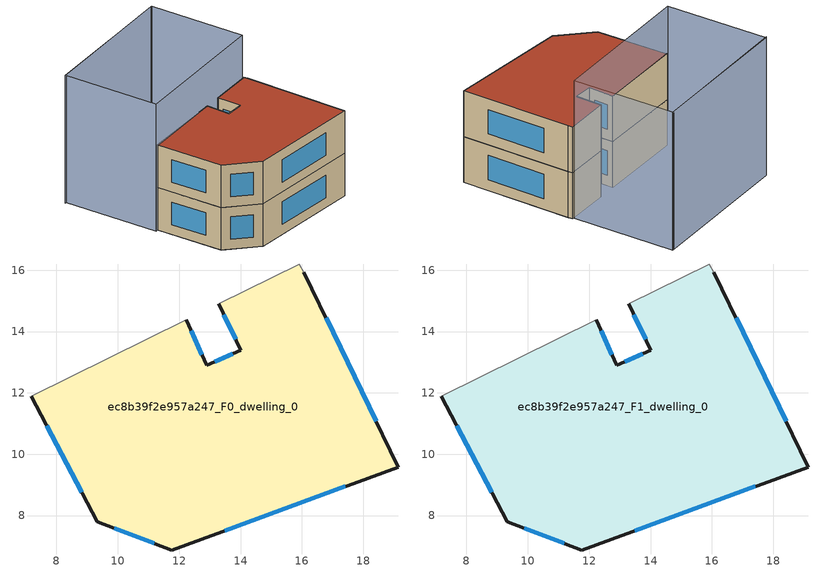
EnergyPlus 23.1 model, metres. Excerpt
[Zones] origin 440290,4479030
ec8b39f2e957a247_F0_dwelling_0
 floor ground (EU_floor_Construction): 19.15,9.58 16.07,15.93 15.92,16.2 13.29,14.9 14,13.39 12.9,12.91 12.23,14.38 7.17,11.89 9.32,7.8 11.76,6.88 z0
 wall outside (EU_wall_Construction): 16.07,15.93 19.15,9.58 11.76,6.88 9.32,7.8 7.17,11.89 / 12.23,14.38 12.9,12.91 14,13.39 13.29,14.9 z0:3
 wall adiabatic (EU_wall_Construction): 13.29,14.9 15.92,16.2 16.07,15.93 / 7.17,11.89 12.23,14.38 z0:3
 window (EU_Window_Construction): 16.79,14.45 18.42,11.07 / 17.41,8.95 13.49,7.51 / 11.19,7.09 9.89,7.58 / 8.82,8.75 7.68,10.93 / 12.39,14.03 12.74,13.25 / 13.16,13.02 13.74,13.27 / 13.84,13.74 13.46,14.55 z0.7:2.3
ec8b39f2e957a247_F1_dwelling_0
 floor to ec8b39f2e957a247_F0_dwelling_0 (EU_floor_Construction): 19.15,9.58 16.07,15.93 15.92,16.2 13.29,14.9 14,13.39 12.9,12.91 12.23,14.38 7.17,11.89 9.32,7.8 11.75,6.88 z3
 wall outside (EU_wall_Construction): 16.07,15.93 19.15,9.58 11.76,6.88 9.32,7.8 7.17,11.89 / 12.23,14.38 12.9,12.91 14,13.39 13.29,14.9 z3:6
 wall adiabatic (EU_wall_Construction): 13.29,14.9 15.92,16.2 16.07,15.93 / 7.17,11.89 12.23,14.38 z3:6
 window (EU_Window_Construction): 16.79,14.45 18.42,11.07 / 17.41,8.95 13.49,7.51 / 11.19,7.09 9.89,7.58 / 8.82,8.75 7.68,10.93 / 12.39,14.03 12.74,13.25 / 13.16,13.02 13.74,13.27 / 13.84,13.74 13.46,14.55 z3.7:5.3
 roof outside (EU_roof_Construction): 16.07,15.93 19.15,9.58 11.76,6.88 9.32,7.8 7.17,11.89 12.23,14.38 12.9,12.91 14,13.39 13.29,14.9 15.92,16.2 z6
shading: 12.75,22.01 4.01,17.49 / 4.07,17.57 12.83,22.05 / 12.83,22.05 15.81,16.21 / 15.81,16.21 7.06,11.73 / 7.06,11.73 4.07,17.57 z0:9
[Building]
EU S2 Campaign: North Axis=0; Terrain=City; Solar Distribution=FullExterior
[Site:Location]
Madrid: Latitude=40.5; Longitude=-3.5; Time Zone=1; Elevation=609
[SizingPeriod:WeatherFileDays]
AnnualSizingPeriod: Begin Month=1; Begin Day of Month=1; End Month=12; End Day of Month=31; Day of Week for Start Day=Monday; Use Weather File Daylight Saving Period=No; Use Weather File Rain and Snow Indicators=No
[MATERIAL]
EU_InternalMass_Material: Roughness=MediumRough; Thickness=0.1; Conductivity=1; Density=1800; Specific Heat=900; Thermal Absorptance=0.9; Solar Absorptance=0.7; Visible Absorptance=0.7
[MATERIAL:NOMASS] Roughness=MediumRough; Thermal Absorptance=0.9; Solar Absorptance=0.7; Visible Absorptance=0.7
Name | Thermal Resistance
EU_wall_NoMass | 0.419739
EU_roof_NoMass | 0.352165
EU_floor_NoMass | 0.608284
[WINDOWMATERIAL:SIMPLEGLAZINGSYSTEM]
EU_Window_SimpleGlazing: UFactor=4.8352; Solar Heat Gain Coefficient=0.85; Visible Transmittance=0.85
[CONSTRUCTION]
EU_wall_Construction: EU_wall_NoMass
EU_roof_Construction: EU_roof_NoMass
EU_floor_Construction: EU_floor_NoMass
EU_InternalMass_Construction: EU_InternalMass_Material
EU_Window_Construction: EU_Window_SimpleGlazing
[ZONE] Type=1; Multiplier=1; Ceiling Height=autocalculate; Floor Area=autocalculate; Part of Total Floor Area=Yes
Name | Volume
ec8b39f2e957a247_F0_dwelling_0 | 188.016
ec8b39f2e957a247_F1_dwelling_0 | 188.017
[INTERNALMASS] Construction=EU_InternalMass_Construction; Surface Area=62.6722
Name | Zone or ZoneList
ec8b39f2e957a247_F0_dwelling_0_EU_InternalMass | ec8b39f2e957a247_F0_dwelling_0
ec8b39f2e957a247_F1_dwelling_0_EU_InternalMass | ec8b39f2e957a247_F1_dwelling_0
[OTHEREQUIPMENT] Fuel Type=Electricity; Design Level Calculation Method=Watts/Area; Power per Zone Floor Area=1; Fraction Latent=0; Fraction Radiant=0; Fraction Lost=0; Carbon Dioxide Generation Rate=0; EndUse Subcategory=EU_Step8_InternalGains
Name | Zone or ZoneList or Space or SpaceList | Schedule
EU_Step8_InternalGain_ec8b39f2e957a247_F0_dwelling_0_f000 | ec8b39f2e957a247_F0_dwelling_0 | EU_Step8_GainSchedule_ec8b39f2e957a247_F0_dwelling_0_f000
EU_Step8_InternalGain_ec8b39f2e957a247_F1_dwelling_0_f000 | ec8b39f2e957a247_F1_dwelling_0 | EU_Step8_GainSchedule_ec8b39f2e957a247_F1_dwelling_0_f000
[ZONEVENTILATION:DESIGNFLOWRATE] Schedule=EU_AlwaysOn; Design Flow Rate Calculation Method=AirChanges/Hour; Air Changes per Hour=0.703302; Ventilation Type=Natural; Fan Pressure Rise=0; Fan Total Efficiency=1; Constant Term Coefficient=1; Temperature Term Coefficient=0; Velocity Term Coefficient=0; Velocity Squared Term Coefficient=0; Minimum Indoor Temperature=-100; Maximum Indoor Temperature=100; Delta Temperature=-100; Minimum Outdoor Temperature=-100; Maximum Outdoor Temperature=100; Maximum Wind Speed=40
Name | Zone or ZoneList or Space or SpaceList
EU_ConstantAir_ec8b39f2e957a247_F0_dwelling_0 | ec8b39f2e957a247_F0_dwelling_0
EU_ConstantAir_ec8b39f2e957a247_F1_dwelling_0 | ec8b39f2e957a247_F1_dwelling_0
[HVACTEMPLATE:THERMOSTAT] Constant Heating Setpoint=20; Constant Cooling Setpoint=50
EU_HeatOnly_ec8b39f2e957a247_F0_dwelling_0; EU_HeatOnly_ec8b39f2e957a247_F1_dwelling_0
[HVACTEMPLATE:ZONE:IDEALLOADSAIRSYSTEM] System Availability Schedule=EU_AlwaysOn; Maximum Heating Supply Air Temperature=50; Minimum Cooling Supply Air Temperature=13; Maximum Heating Supply Air Humidity Ratio=0.0156; Minimum Cooling Supply Air Humidity Ratio=0.0077; Heating Limit=NoLimit; Cooling Limit=NoLimit; Heating Availability Schedule=EU_AlwaysOn; Cooling Availability Schedule=EU_CoolingOff; Dehumidification Control Type=ConstantSensibleHeatRatio; Cooling Sensible Heat Ratio=0.7; Dehumidification Setpoint=60; Humidification Control Type=None; Humidification Setpoint=30; Outdoor Air Method=None; Outdoor Air Flow Rate per Person=0.00944; Outdoor Air Flow Rate per Zone Floor Area=0; Outdoor Air Flow Rate per Zone=0; Demand Controlled Ventilation Type=None; Outdoor Air Economizer Type=NoEconomizer; Heat Recovery Type=None; Sensible Heat Recovery Effectiveness=0.7; Latent Heat Recovery Effectiveness=0.65
Name | Template Thermostat
ec8b39f2e957a247_F0_dwelling_0 | EU_HeatOnly_ec8b39f2e957a247_F0_dwelling_0
ec8b39f2e957a247_F1_dwelling_0 | EU_HeatOnly_ec8b39f2e957a247_F1_dwelling_0
[SIZING:ZONE] Zone Cooling Design Supply Air Temperature Input Method=SupplyAirTemperature; Zone Cooling Design Supply Air Temperature=13; Zone Heating Design Supply Air Temperature Input Method=SupplyAirTemperature; Zone Heating Design Supply Air Temperature=50; Zone Cooling Design Supply Air Humidity Ratio=0.008; Zone Heating Design Supply Air Humidity Ratio=0.008; Cooling Design Air Flow Method=DesignDay; Cooling Design Air Flow Rate=0; Cooling Minimum Air Flow per Zone Floor Area=0.000762; Cooling Minimum Air Flow=0; Cooling Minimum Air Flow Fraction=0.2; Heating Design Air Flow Method=DesignDay; Heating Design Air Flow Rate=0; Heating Maximum Air Flow per Zone Floor Area=0.002032; Heating Maximum Air Flow=0.141576; Heating Maximum Air Flow Fraction=0.3; Account for Dedicated Outdoor Air System=No; Dedicated Outdoor Air System Control Strategy=NeutralSupplyAir; Dedicated Outdoor Air Low Setpoint Temperature for Design=autosize; Dedicated Outdoor Air High Setpoint Temperature for Design=autosize; Zone Load Sizing Method=Sensible Load Only No Latent Load; Zone Latent Cooling Design Supply Air Humidity Ratio Input Method=HumidityRatioDifference; Zone Cooling Design Supply Air Humidity Ratio Difference=0.005; Zone Latent Heating Design Supply Air Humidity Ratio Input Method=HumidityRatioDifference; Zone Humidification Design Supply Air Humidity Ratio Difference=0.005
ec8b39f2e957a247_F0_dwelling_0; ec8b39f2e957a247_F1_dwelling_0
[SCHEDULE:CONSTANT]
Name | Hourly Value
EU_AlwaysOn | 1
EU_CoolingOff | 0
[SCHEDULE:FILE] Column Number=1; Rows to Skip at Top=0; Number of Hours of Data=8760; Column Separator=Comma; Interpolate to Timestep=No; Minutes per Item=60; Adjust Schedule for Daylight Savings=Yes
Name | File
EU_Step8_GainSchedule_ec8b39f2e957a247_F0_dwelling_0_f000 | ../../schedules/ec8b39f2e957a247/ec8b39f2e957a247_F0_dwelling_0_f000_gain.csv
EU_Step8_GainSchedule_ec8b39f2e957a247_F1_dwelling_0_f000 | ../../schedules/ec8b39f2e957a247/ec8b39f2e957a247_F1_dwelling_0_f000_gain.csv
